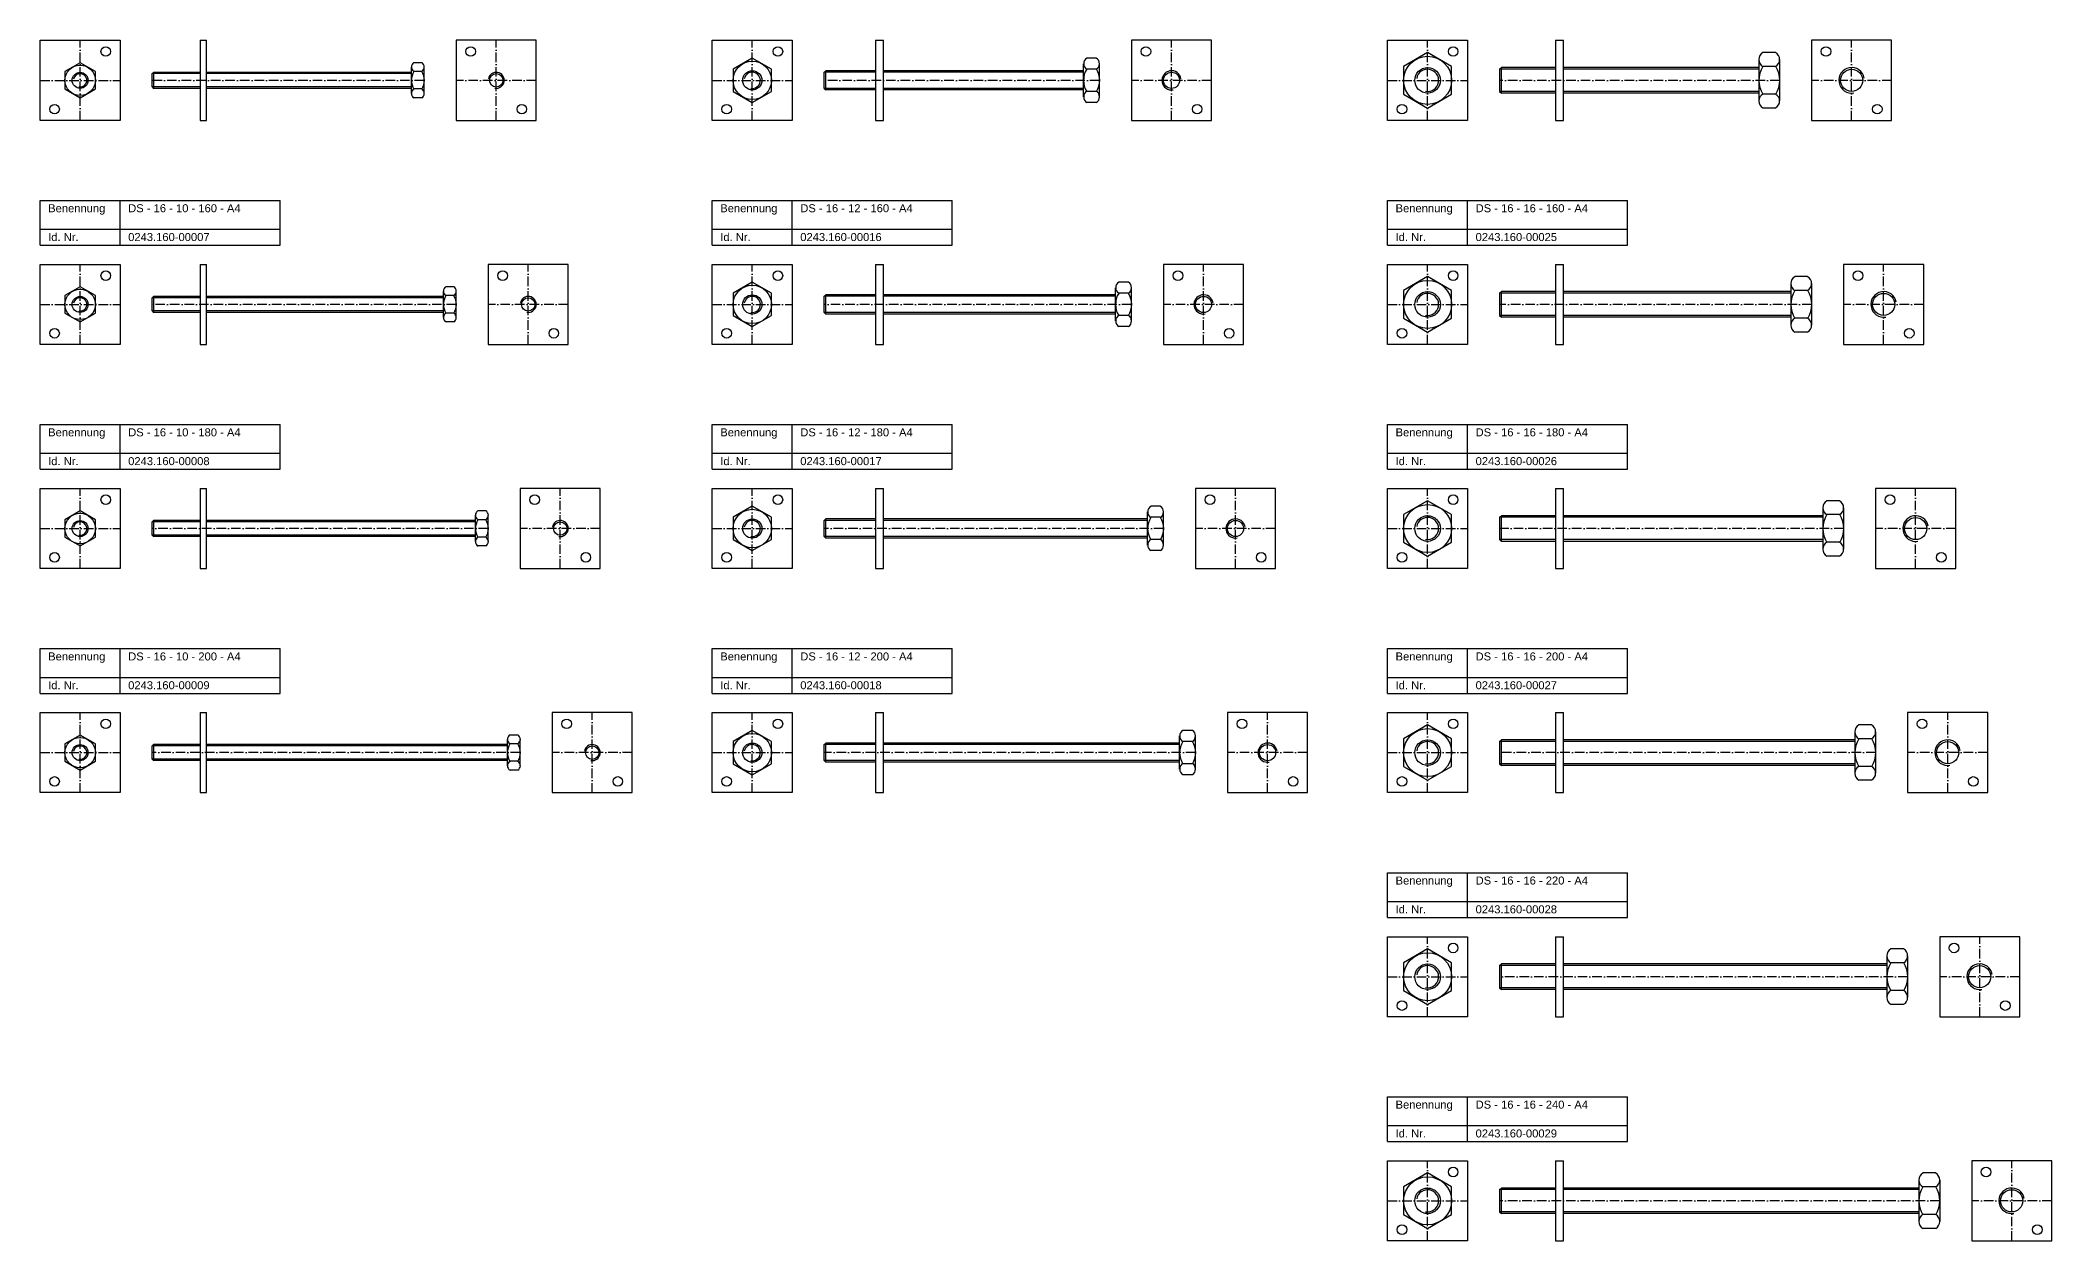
# Model space of a CAD drawing. Header units: millimetres. Extents: x 77 to 2399, y 1116 to 2936.
# Drawn here: x 77 to 1334, y 1446 to 2196 of the extents above; entities that cross this region are included whole.
import ezdxf

# ---------------------------------------------------------------- set-up
doc = ezdxf.new("R2010")
doc.units = ezdxf.units.MM
doc.header["$LTSCALE"] = 0.5
doc.linetypes.add('achse', pattern=[18, 12, -3, 0, -3])
doc.layers.add('HALFEN', color=2, linetype='CONTINUOUS')
doc.styles.add('ARIAL50', font='ARIAL.TTF', dxfattribs={"height": 5})

msp = doc.modelspace()

# ---------------------------------------------------------------- linework, layer by layer
at = {"layer": 'HALFEN'}
for p, q in [((77.2, 2146.2), (77.2, 2196.2)), ((77.2, 2196.2), (127.2, 2196.2)), ((127.2, 2196.2), (127.2, 2146.2)), ((177.2, 2196.2), (177.2, 2146.2)), ((177.2, 2196.2), (181.2, 2196.2)), ((181.2, 2146.2), (181.2, 2196.2)), ((387.2, 2196.2), (337.2, 2196.2)), ((337.2, 2196.2), (337.2, 2146.2)), ((387.2, 2146.2), (387.2, 2196.2)), ((497.2, 2146.2), (497.2, 2196.2)), ((497.2, 2196.2), (547.2, 2196.2)), ((547.2, 2196.2), (547.2, 2146.2)), ((599.2, 2196.2), (599.2, 2146.2)), ((599.2, 2196.2), (604.2, 2196.2)), ((604.2, 2146.2), (604.2, 2196.2)), ((759.2, 2196.2), (759.2, 2146.2)), ((809.2, 2196.2), (759.2, 2196.2)), ((809.2, 2146.2), (809.2, 2196.2)), ((919.2, 2196.2), (969.2, 2196.2)), ((919.2, 2146.2), (919.2, 2196.2)), ((969.2, 2196.2), (969.2, 2146.2)), ((1024.2, 2196.2), (1029.2, 2196.2)), ((1024.2, 2196.2), (1024.2, 2146.2)), ((1029.2, 2146.2), (1029.2, 2196.2)), ((1161.7, 2188.6), (1153.7, 2188.6)), ((1234.2, 2196.2), (1184.2, 2196.2)), ((1184.2, 2196.2), (1184.2, 2146.2)), ((1234.2, 2146.2), (1234.2, 2196.2)), ((102.2, 2182.2), (92.7, 2176.7)), ((92.7, 2176.7), (92.7, 2165.8)), ((111.7, 2176.7), (102.2, 2182.2)), ((111.7, 2165.8), (111.7, 2176.7)), ((147.2, 2175.4), (148.1, 2176.2)), ((177.2, 2175.4), (147.2, 2175.4)), ((147.2, 2167.1), (147.2, 2175.4)), ((177.2, 2176.2), (148.1, 2176.2)), ((148.1, 2176.2), (148.1, 2166.2)), ((309.2, 2176.2), (181.2, 2176.2)), ((309.2, 2175.4), (181.2, 2175.4)), ((309.2, 2163), (309.2, 2179.5)), ((315.7, 2182.2), (310.8, 2182.2)), ((315.7, 2176.7), (310.8, 2176.7)), ((317.2, 2163), (317.2, 2179.5)), ((567.2, 2176.3), (568.2, 2177.2)), ((567.2, 2166.2), (567.2, 2176.3)), ((599.2, 2176.3), (567.2, 2176.3)), ((599.2, 2177.2), (568.2, 2177.2)), ((568.2, 2165.2), (568.2, 2177.2)), ((729.2, 2177.2), (604.2, 2177.2)), ((729.2, 2176.3), (604.2, 2176.3)), ((729.2, 2160.9), (729.2, 2181.6)), ((737.2, 2185.1), (731.2, 2185.1)), ((737.2, 2178.2), (731.2, 2178.2)), ((739.2, 2160.9), (739.2, 2181.6)), ((989.2, 2178.2), (990.3, 2179.2)), ((989.2, 2178.2), (989.2, 2164.3)), ((1024.2, 2178.2), (989.2, 2178.2)), ((990.3, 2163.2), (990.3, 2179.2)), ((1024.2, 2179.2), (990.3, 2179.2)), ((1151.2, 2179.2), (1029.2, 2179.2)), ((1151.2, 2178.2), (1029.2, 2178.2)), ((1151.2, 2184.2), (1151.2, 2158.3)), ((1161.7, 2179.9), (1153.7, 2179.9)), ((1164.2, 2184.2), (1164.2, 2158.3)), ((92.7, 2165.8), (102.2, 2160.3)), ((102.2, 2160.3), (111.7, 2165.8)), ((177.2, 2167.1), (147.2, 2167.1)), ((147.2, 2167.1), (148.1, 2166.2)), ((177.2, 2166.2), (148.1, 2166.2)), ((309.2, 2167.1), (181.2, 2167.1)), ((309.2, 2166.2), (181.2, 2166.2)), ((315.7, 2165.8), (310.8, 2165.8)), ((599.2, 2166.2), (567.2, 2166.2)), ((567.2, 2166.2), (568.2, 2165.2)), ((599.2, 2165.2), (568.2, 2165.2)), ((729.2, 2166.2), (604.2, 2166.2)), ((729.2, 2165.2), (604.2, 2165.2)), ((737.2, 2164.3), (731.2, 2164.3)), ((1024.2, 2164.3), (989.2, 2164.3)), ((989.2, 2164.3), (990.3, 2163.2)), ((1024.2, 2163.2), (990.3, 2163.2)), ((1151.2, 2164.3), (1029.2, 2164.3)), ((1151.2, 2163.2), (1029.2, 2163.2)), ((1161.7, 2162.6), (1153.7, 2162.6)), ((315.7, 2160.3), (310.8, 2160.3)), ((737.2, 2157.4), (731.2, 2157.4)), ((1161.7, 2153.9), (1153.7, 2153.9)), ((127.2, 2146.2), (77.2, 2146.2)), ((177.2, 2146.2), (181.2, 2146.2)), ((337.2, 2146.2), (387.2, 2146.2)), ((547.2, 2146.2), (497.2, 2146.2)), ((599.2, 2146.2), (604.2, 2146.2)), ((759.2, 2146.2), (809.2, 2146.2)), ((969.2, 2146.2), (919.2, 2146.2)), ((1024.2, 2146.2), (1029.2, 2146.2)), ((1184.2, 2146.2), (1234.2, 2146.2)), ((77.2, 2096.2), (227.2, 2096.2)), ((77.2, 2068.2), (77.2, 2096.2)), ((127.2, 2068.2), (127.2, 2096.2)), ((227.2, 2068.2), (227.2, 2096.2)), ((497.2, 2096.2), (647.2, 2096.2)), ((497.2, 2068.2), (497.2, 2096.2)), ((547.2, 2068.2), (547.2, 2096.2)), ((647.2, 2068.2), (647.2, 2096.2)), ((919.2, 2096.2), (1069.2, 2096.2)), ((919.2, 2068.2), (919.2, 2096.2)), ((969.2, 2068.2), (969.2, 2096.2)), ((1069.2, 2068.2), (1069.2, 2096.2)), ((77.2, 2078.2), (227.2, 2078.2)), ((497.2, 2078.2), (647.2, 2078.2)), ((919.2, 2078.2), (1069.2, 2078.2)), ((77.2, 2068.2), (227.2, 2068.2)), ((497.2, 2068.2), (647.2, 2068.2)), ((919.2, 2068.2), (1069.2, 2068.2)), ((77.2, 2006.2), (77.2, 2056.2)), ((77.2, 2056.2), (127.2, 2056.2)), ((127.2, 2056.2), (127.2, 2006.2)), ((177.2, 2056.2), (177.2, 2006.2)), ((177.2, 2056.2), (181.2, 2056.2)), ((181.2, 2006.2), (181.2, 2056.2)), ((407.2, 2056.2), (357.2, 2056.2)), ((357.2, 2056.2), (357.2, 2006.2)), ((407.2, 2006.2), (407.2, 2056.2)), ((497.2, 2006.2), (497.2, 2056.2)), ((497.2, 2056.2), (547.2, 2056.2)), ((547.2, 2056.2), (547.2, 2006.2)), ((599.2, 2056.2), (599.2, 2006.2)), ((599.2, 2056.2), (604.2, 2056.2)), ((604.2, 2006.2), (604.2, 2056.2)), ((779.2, 2056.2), (779.2, 2006.2)), ((829.2, 2056.2), (779.2, 2056.2)), ((829.2, 2006.2), (829.2, 2056.2)), ((919.2, 2056.2), (969.2, 2056.2)), ((919.2, 2006.2), (919.2, 2056.2)), ((969.2, 2056.2), (969.2, 2006.2)), ((1024.2, 2056.2), (1029.2, 2056.2)), ((1024.2, 2056.2), (1024.2, 2006.2)), ((1029.2, 2006.2), (1029.2, 2056.2)), ((1254.2, 2056.2), (1204.2, 2056.2)), ((1204.2, 2056.2), (1204.2, 2006.2)), ((1254.2, 2006.2), (1254.2, 2056.2)), ((102.2, 2042.2), (92.7, 2036.7)), ((92.7, 2036.7), (92.7, 2025.8)), ((111.7, 2036.7), (102.2, 2042.2)), ((111.7, 2025.8), (111.7, 2036.7)), ((329.2, 2023), (329.2, 2039.5)), ((335.7, 2042.2), (330.8, 2042.2)), ((335.7, 2036.7), (330.8, 2036.7)), ((337.2, 2023), (337.2, 2039.5)), ((567.2, 2036.3), (568.2, 2037.2)), ((568.2, 2025.2), (568.2, 2037.2)), ((599.2, 2037.2), (568.2, 2037.2)), ((749.2, 2037.2), (604.2, 2037.2)), ((749.2, 2020.9), (749.2, 2041.6)), ((757.2, 2045.1), (751.2, 2045.1)), ((757.2, 2038.2), (751.2, 2038.2)), ((759.2, 2020.9), (759.2, 2041.6)), ((989.2, 2038.2), (990.3, 2039.2)), ((989.2, 2038.2), (989.2, 2024.3)), ((1024.2, 2038.2), (989.2, 2038.2)), ((990.3, 2023.2), (990.3, 2039.2)), ((1024.2, 2039.2), (990.3, 2039.2)), ((1171.2, 2039.2), (1029.2, 2039.2)), ((1171.2, 2038.2), (1029.2, 2038.2)), ((1171.2, 2044.2), (1171.2, 2018.3)), ((1181.7, 2048.6), (1173.7, 2048.6)), ((1181.7, 2039.9), (1173.7, 2039.9)), ((1184.2, 2044.2), (1184.2, 2018.3)), ((92.7, 2025.8), (102.2, 2020.3)), ((102.2, 2020.3), (111.7, 2025.8)), ((147.2, 2035.4), (148.1, 2036.2)), ((177.2, 2035.4), (147.2, 2035.4)), ((147.2, 2027.1), (147.2, 2035.4)), ((177.2, 2027.1), (147.2, 2027.1)), ((147.2, 2027.1), (148.1, 2026.2)), ((177.2, 2036.2), (148.1, 2036.2)), ((148.1, 2036.2), (148.1, 2026.2)), ((177.2, 2026.2), (148.1, 2026.2)), ((329.2, 2036.2), (181.2, 2036.2)), ((329.2, 2035.4), (181.2, 2035.4)), ((329.2, 2027.1), (181.2, 2027.1)), ((329.2, 2026.2), (181.2, 2026.2)), ((335.7, 2025.8), (330.8, 2025.8)), ((567.2, 2026.2), (567.2, 2036.3)), ((599.2, 2036.3), (567.2, 2036.3)), ((599.2, 2026.2), (567.2, 2026.2)), ((567.2, 2026.2), (568.2, 2025.2)), ((599.2, 2025.2), (568.2, 2025.2)), ((749.2, 2036.3), (604.2, 2036.3)), ((749.2, 2026.2), (604.2, 2026.2)), ((749.2, 2025.2), (604.2, 2025.2)), ((757.2, 2024.3), (751.2, 2024.3)), ((1024.2, 2024.3), (989.2, 2024.3)), ((989.2, 2024.3), (990.3, 2023.2)), ((1171.2, 2024.3), (1029.2, 2024.3)), ((335.7, 2020.3), (330.8, 2020.3)), ((757.2, 2017.4), (751.2, 2017.4)), ((1024.2, 2023.2), (990.3, 2023.2)), ((1171.2, 2023.2), (1029.2, 2023.2)), ((1181.7, 2022.6), (1173.7, 2022.6)), ((1181.7, 2013.9), (1173.7, 2013.9)), ((127.2, 2006.2), (77.2, 2006.2)), ((177.2, 2006.2), (181.2, 2006.2)), ((357.2, 2006.2), (407.2, 2006.2)), ((547.2, 2006.2), (497.2, 2006.2)), ((599.2, 2006.2), (604.2, 2006.2)), ((779.2, 2006.2), (829.2, 2006.2)), ((969.2, 2006.2), (919.2, 2006.2)), ((1024.2, 2006.2), (1029.2, 2006.2)), ((1204.2, 2006.2), (1254.2, 2006.2)), ((77.2, 1956.2), (227.2, 1956.2)), ((77.2, 1928.2), (77.2, 1956.2)), ((127.2, 1928.2), (127.2, 1956.2)), ((227.2, 1928.2), (227.2, 1956.2)), ((497.2, 1956.2), (647.2, 1956.2)), ((497.2, 1928.2), (497.2, 1956.2)), ((547.2, 1928.2), (547.2, 1956.2)), ((647.2, 1928.2), (647.2, 1956.2)), ((919.2, 1956.2), (1069.2, 1956.2)), ((919.2, 1928.2), (919.2, 1956.2)), ((969.2, 1928.2), (969.2, 1956.2)), ((1069.2, 1928.2), (1069.2, 1956.2)), ((77.2, 1938.2), (227.2, 1938.2)), ((497.2, 1938.2), (647.2, 1938.2)), ((919.2, 1938.2), (1069.2, 1938.2)), ((77.2, 1928.2), (227.2, 1928.2)), ((497.2, 1928.2), (647.2, 1928.2)), ((919.2, 1928.2), (1069.2, 1928.2)), ((77.2, 1866.2), (77.2, 1916.2)), ((77.2, 1916.2), (127.2, 1916.2)), ((127.2, 1916.2), (127.2, 1866.2)), ((177.2, 1916.2), (177.2, 1866.2)), ((177.2, 1916.2), (181.2, 1916.2)), ((181.2, 1866.2), (181.2, 1916.2)), ((427.2, 1916.2), (377.2, 1916.2)), ((377.2, 1916.2), (377.2, 1866.2)), ((427.2, 1866.2), (427.2, 1916.2)), ((497.2, 1866.2), (497.2, 1916.2)), ((497.2, 1916.2), (547.2, 1916.2)), ((547.2, 1916.2), (547.2, 1866.2)), ((599.2, 1916.2), (599.2, 1866.2)), ((599.2, 1916.2), (604.2, 1916.2)), ((604.2, 1866.2), (604.2, 1916.2)), ((799.2, 1916.2), (799.2, 1866.2)), ((849.2, 1916.2), (799.2, 1916.2)), ((849.2, 1866.2), (849.2, 1916.2)), ((919.2, 1916.2), (969.2, 1916.2)), ((919.2, 1866.2), (919.2, 1916.2)), ((969.2, 1916.2), (969.2, 1866.2)), ((1024.2, 1916.2), (1029.2, 1916.2)), ((1024.2, 1916.2), (1024.2, 1866.2)), ((1029.2, 1866.2), (1029.2, 1916.2)), ((1274.2, 1916.2), (1224.2, 1916.2)), ((1224.2, 1916.2), (1224.2, 1866.2)), ((1274.2, 1866.2), (1274.2, 1916.2)), ((102.2, 1902.2), (92.7, 1896.7)), ((111.7, 1896.7), (102.2, 1902.2)), ((349.2, 1883), (349.2, 1899.5)), ((355.7, 1902.2), (350.8, 1902.2)), ((357.2, 1883), (357.2, 1899.5)), ((769.2, 1880.9), (769.2, 1901.6)), ((777.2, 1905.1), (771.2, 1905.1)), ((777.2, 1898.2), (771.2, 1898.2)), ((779.2, 1880.9), (779.2, 1901.6)), ((989.2, 1898.2), (990.3, 1899.2)), ((989.2, 1898.2), (989.2, 1884.3)), ((1024.2, 1898.2), (989.2, 1898.2)), ((990.3, 1883.2), (990.3, 1899.2)), ((1024.2, 1899.2), (990.3, 1899.2)), ((1191.2, 1899.2), (1029.2, 1899.2)), ((1191.2, 1898.2), (1029.2, 1898.2)), ((1191.2, 1904.2), (1191.2, 1878.3)), ((1201.7, 1908.6), (1193.7, 1908.6)), ((1201.7, 1899.9), (1193.7, 1899.9)), ((1204.2, 1904.2), (1204.2, 1878.3)), ((92.7, 1896.7), (92.7, 1885.8)), ((92.7, 1885.8), (102.2, 1880.3)), ((102.2, 1880.3), (111.7, 1885.8)), ((111.7, 1885.8), (111.7, 1896.7)), ((147.2, 1895.4), (148.1, 1896.2)), ((177.2, 1895.4), (147.2, 1895.4)), ((147.2, 1887.1), (147.2, 1895.4)), ((177.2, 1887.1), (147.2, 1887.1)), ((147.2, 1887.1), (148.1, 1886.2)), ((177.2, 1896.2), (148.1, 1896.2)), ((148.1, 1896.2), (148.1, 1886.2)), ((177.2, 1886.2), (148.1, 1886.2)), ((349.2, 1896.2), (181.2, 1896.2)), ((349.2, 1895.4), (181.2, 1895.4)), ((349.2, 1887.1), (181.2, 1887.1)), ((349.2, 1886.2), (181.2, 1886.2)), ((355.7, 1896.7), (350.8, 1896.7)), ((355.7, 1885.8), (350.8, 1885.8)), ((567.2, 1896.3), (568.2, 1897.2)), ((567.2, 1886.2), (567.2, 1896.3)), ((599.2, 1896.3), (567.2, 1896.3)), ((599.2, 1886.2), (567.2, 1886.2)), ((567.2, 1886.2), (568.2, 1885.2)), ((599.2, 1897.2), (568.2, 1897.2)), ((568.2, 1885.2), (568.2, 1897.2)), ((769.2, 1897.2), (604.2, 1897.2)), ((769.2, 1896.3), (604.2, 1896.3)), ((769.2, 1886.2), (604.2, 1886.2)), ((355.7, 1880.3), (350.8, 1880.3)), ((599.2, 1885.2), (568.2, 1885.2)), ((769.2, 1885.2), (604.2, 1885.2)), ((777.2, 1884.3), (771.2, 1884.3)), ((777.2, 1877.4), (771.2, 1877.4)), ((1024.2, 1884.3), (989.2, 1884.3)), ((989.2, 1884.3), (990.3, 1883.2)), ((1024.2, 1883.2), (990.3, 1883.2)), ((1191.2, 1884.3), (1029.2, 1884.3)), ((1191.2, 1883.2), (1029.2, 1883.2)), ((1201.7, 1882.6), (1193.7, 1882.6)), ((1201.7, 1873.9), (1193.7, 1873.9)), ((127.2, 1866.2), (77.2, 1866.2)), ((177.2, 1866.2), (181.2, 1866.2)), ((377.2, 1866.2), (427.2, 1866.2)), ((547.2, 1866.2), (497.2, 1866.2)), ((599.2, 1866.2), (604.2, 1866.2)), ((799.2, 1866.2), (849.2, 1866.2)), ((969.2, 1866.2), (919.2, 1866.2)), ((1024.2, 1866.2), (1029.2, 1866.2)), ((1224.2, 1866.2), (1274.2, 1866.2)), ((77.2, 1816.2), (227.2, 1816.2)), ((77.2, 1788.2), (77.2, 1816.2)), ((127.2, 1788.2), (127.2, 1816.2)), ((227.2, 1788.2), (227.2, 1816.2)), ((497.2, 1816.2), (647.2, 1816.2)), ((497.2, 1788.2), (497.2, 1816.2)), ((547.2, 1788.2), (547.2, 1816.2)), ((647.2, 1788.2), (647.2, 1816.2)), ((919.2, 1816.2), (1069.2, 1816.2)), ((919.2, 1788.2), (919.2, 1816.2)), ((969.2, 1788.2), (969.2, 1816.2)), ((1069.2, 1788.2), (1069.2, 1816.2)), ((77.2, 1798.2), (227.2, 1798.2)), ((497.2, 1798.2), (647.2, 1798.2)), ((919.2, 1798.2), (1069.2, 1798.2)), ((77.2, 1788.2), (227.2, 1788.2)), ((497.2, 1788.2), (647.2, 1788.2)), ((919.2, 1788.2), (1069.2, 1788.2)), ((77.2, 1726.2), (77.2, 1776.2)), ((77.2, 1776.2), (127.2, 1776.2)), ((127.2, 1776.2), (127.2, 1726.2)), ((177.2, 1776.2), (177.2, 1726.2)), ((177.2, 1776.2), (181.2, 1776.2)), ((181.2, 1726.2), (181.2, 1776.2)), ((447.2, 1776.2), (397.2, 1776.2)), ((397.2, 1776.2), (397.2, 1726.2)), ((447.2, 1726.2), (447.2, 1776.2)), ((497.2, 1726.2), (497.2, 1776.2)), ((497.2, 1776.2), (547.2, 1776.2)), ((547.2, 1776.2), (547.2, 1726.2)), ((599.2, 1776.2), (599.2, 1726.2)), ((599.2, 1776.2), (604.2, 1776.2)), ((604.2, 1726.2), (604.2, 1776.2)), ((819.2, 1776.2), (819.2, 1726.2)), ((869.2, 1776.2), (819.2, 1776.2)), ((869.2, 1726.2), (869.2, 1776.2)), ((919.2, 1776.2), (969.2, 1776.2)), ((919.2, 1726.2), (919.2, 1776.2)), ((969.2, 1776.2), (969.2, 1726.2)), ((1024.2, 1776.2), (1029.2, 1776.2)), ((1024.2, 1776.2), (1024.2, 1726.2)), ((1029.2, 1726.2), (1029.2, 1776.2)), ((1294.2, 1776.2), (1244.2, 1776.2)), ((1244.2, 1776.2), (1244.2, 1726.2)), ((1294.2, 1726.2), (1294.2, 1776.2)), ((102.2, 1762.2), (92.7, 1756.7)), ((111.7, 1756.7), (102.2, 1762.2)), ((375.7, 1762.2), (370.8, 1762.2)), ((789.2, 1740.9), (789.2, 1761.6)), ((797.2, 1765.1), (791.2, 1765.1)), ((799.2, 1740.9), (799.2, 1761.6)), ((1211.2, 1764.2), (1211.2, 1738.3)), ((1221.7, 1768.6), (1213.7, 1768.6)), ((1221.7, 1759.9), (1213.7, 1759.9)), ((1224.2, 1764.2), (1224.2, 1738.3)), ((92.7, 1756.7), (92.7, 1745.8)), ((111.7, 1745.8), (111.7, 1756.7)), ((147.2, 1755.4), (148.1, 1756.2)), ((177.2, 1755.4), (147.2, 1755.4)), ((147.2, 1747.1), (147.2, 1755.4)), ((177.2, 1756.2), (148.1, 1756.2)), ((148.1, 1756.2), (148.1, 1746.2)), ((369.2, 1756.2), (181.2, 1756.2)), ((369.2, 1755.4), (181.2, 1755.4)), ((369.2, 1743), (369.2, 1759.5)), ((375.7, 1756.7), (370.8, 1756.7)), ((377.2, 1743), (377.2, 1759.5)), ((567.2, 1756.3), (568.2, 1757.2)), ((567.2, 1746.2), (567.2, 1756.3)), ((599.2, 1756.3), (567.2, 1756.3)), ((599.2, 1757.2), (568.2, 1757.2)), ((568.2, 1745.2), (568.2, 1757.2)), ((789.2, 1757.2), (604.2, 1757.2)), ((789.2, 1756.3), (604.2, 1756.3)), ((797.2, 1758.2), (791.2, 1758.2)), ((989.2, 1758.2), (990.3, 1759.2)), ((989.2, 1758.2), (989.2, 1744.3)), ((1024.2, 1758.2), (989.2, 1758.2)), ((990.3, 1743.2), (990.3, 1759.2)), ((1024.2, 1759.2), (990.3, 1759.2)), ((1211.2, 1759.2), (1029.2, 1759.2)), ((1211.2, 1758.2), (1029.2, 1758.2)), ((92.7, 1745.8), (102.2, 1740.3)), ((102.2, 1740.3), (111.7, 1745.8)), ((177.2, 1747.1), (147.2, 1747.1)), ((147.2, 1747.1), (148.1, 1746.2)), ((177.2, 1746.2), (148.1, 1746.2)), ((369.2, 1747.1), (181.2, 1747.1)), ((369.2, 1746.2), (181.2, 1746.2)), ((375.7, 1745.8), (370.8, 1745.8)), ((375.7, 1740.3), (370.8, 1740.3)), ((599.2, 1746.2), (567.2, 1746.2)), ((567.2, 1746.2), (568.2, 1745.2)), ((599.2, 1745.2), (568.2, 1745.2)), ((789.2, 1746.2), (604.2, 1746.2)), ((789.2, 1745.2), (604.2, 1745.2)), ((797.2, 1744.3), (791.2, 1744.3)), ((797.2, 1737.4), (791.2, 1737.4)), ((1024.2, 1744.3), (989.2, 1744.3)), ((989.2, 1744.3), (990.3, 1743.2)), ((1024.2, 1743.2), (990.3, 1743.2)), ((1211.2, 1744.3), (1029.2, 1744.3)), ((1211.2, 1743.2), (1029.2, 1743.2)), ((1221.7, 1742.6), (1213.7, 1742.6)), ((127.2, 1726.2), (77.2, 1726.2)), ((177.2, 1726.2), (181.2, 1726.2)), ((397.2, 1726.2), (447.2, 1726.2)), ((547.2, 1726.2), (497.2, 1726.2)), ((599.2, 1726.2), (604.2, 1726.2)), ((819.2, 1726.2), (869.2, 1726.2)), ((969.2, 1726.2), (919.2, 1726.2)), ((1024.2, 1726.2), (1029.2, 1726.2)), ((1221.7, 1733.9), (1213.7, 1733.9)), ((1244.2, 1726.2), (1294.2, 1726.2)), ((919.2, 1676.2), (1069.2, 1676.2)), ((919.2, 1648.2), (919.2, 1676.2)), ((969.2, 1648.2), (969.2, 1676.2)), ((1069.2, 1648.2), (1069.2, 1676.2)), ((919.2, 1658.2), (1069.2, 1658.2)), ((919.2, 1648.2), (1069.2, 1648.2)), ((919.2, 1636.2), (969.2, 1636.2)), ((919.2, 1586.2), (919.2, 1636.2)), ((969.2, 1636.2), (969.2, 1586.2)), ((1024.2, 1636.2), (1029.2, 1636.2)), ((1024.2, 1636.2), (1024.2, 1586.2)), ((1029.2, 1586.2), (1029.2, 1636.2)), ((1314.2, 1636.2), (1264.2, 1636.2)), ((1264.2, 1636.2), (1264.2, 1586.2)), ((1314.2, 1586.2), (1314.2, 1636.2)), ((1231.2, 1624.2), (1231.2, 1598.3)), ((1241.7, 1628.6), (1233.7, 1628.6)), ((1244.2, 1624.2), (1244.2, 1598.3)), ((989.2, 1618.2), (990.3, 1619.2)), ((989.2, 1618.2), (989.2, 1604.3)), ((1024.2, 1618.2), (989.2, 1618.2)), ((990.3, 1603.2), (990.3, 1619.2)), ((1024.2, 1619.2), (990.3, 1619.2)), ((1231.2, 1619.2), (1029.2, 1619.2)), ((1231.2, 1618.2), (1029.2, 1618.2)), ((1241.7, 1619.9), (1233.7, 1619.9)), ((1024.2, 1604.3), (989.2, 1604.3)), ((989.2, 1604.3), (990.3, 1603.2)), ((1024.2, 1603.2), (990.3, 1603.2)), ((1231.2, 1604.3), (1029.2, 1604.3)), ((1231.2, 1603.2), (1029.2, 1603.2)), ((1241.7, 1602.6), (1233.7, 1602.6)), ((969.2, 1586.2), (919.2, 1586.2)), ((1024.2, 1586.2), (1029.2, 1586.2)), ((1241.7, 1593.9), (1233.7, 1593.9)), ((1264.2, 1586.2), (1314.2, 1586.2)), ((919.2, 1536.2), (1069.2, 1536.2)), ((919.2, 1508.2), (919.2, 1536.2)), ((969.2, 1508.2), (969.2, 1536.2)), ((1069.2, 1508.2), (1069.2, 1536.2)), ((919.2, 1518.2), (1069.2, 1518.2)), ((919.2, 1508.2), (1069.2, 1508.2)), ((919.2, 1496.2), (969.2, 1496.2)), ((919.2, 1446.2), (919.2, 1496.2)), ((969.2, 1496.2), (969.2, 1446.2)), ((1024.2, 1496.2), (1029.2, 1496.2)), ((1024.2, 1496.2), (1024.2, 1446.2)), ((1029.2, 1446.2), (1029.2, 1496.2)), ((1334.2, 1496.2), (1284.2, 1496.2)), ((1284.2, 1496.2), (1284.2, 1446.2)), ((1334.2, 1446.2), (1334.2, 1496.2)), ((1251.2, 1484.2), (1251.2, 1458.3)), ((1261.7, 1488.6), (1253.7, 1488.6)), ((1264.2, 1484.2), (1264.2, 1458.3)), ((989.2, 1478.2), (990.3, 1479.2)), ((989.2, 1478.2), (989.2, 1464.3)), ((1024.2, 1478.2), (989.2, 1478.2)), ((990.3, 1463.2), (990.3, 1479.2)), ((1024.2, 1479.2), (990.3, 1479.2)), ((1251.2, 1479.2), (1029.2, 1479.2)), ((1251.2, 1478.2), (1029.2, 1478.2)), ((1261.7, 1479.9), (1253.7, 1479.9)), ((1024.2, 1464.3), (989.2, 1464.3)), ((989.2, 1464.3), (990.3, 1463.2)), ((1024.2, 1463.2), (990.3, 1463.2)), ((1251.2, 1464.3), (1029.2, 1464.3)), ((1251.2, 1463.2), (1029.2, 1463.2)), ((1261.7, 1462.6), (1253.7, 1462.6)), ((969.2, 1446.2), (919.2, 1446.2)), ((1024.2, 1446.2), (1029.2, 1446.2)), ((1261.7, 1453.9), (1253.7, 1453.9)), ((1284.2, 1446.2), (1334.2, 1446.2))]:
    msp.add_line(p, q, dxfattribs=at)
at = {"layer": 'HALFEN', "color": 1, "linetype": 'achse'}
for p, q in [((102.2, 2146.2), (102.2, 2196.2)), ((362.2, 2146.2), (362.2, 2196.2)), ((522.2, 2146.2), (522.2, 2196.2)), ((784.2, 2146.2), (784.2, 2196.2)), ((944.2, 2146.2), (944.2, 2196.2)), ((1209.2, 2146.2), (1209.2, 2196.2)), ((77.2, 2171.2), (127.2, 2171.2)), ((317.2, 2171.2), (147.2, 2171.2)), ((387.2, 2171.2), (337.2, 2171.2)), ((497.2, 2171.2), (547.2, 2171.2)), ((739.2, 2171.2), (567.2, 2171.2)), ((809.2, 2171.2), (759.2, 2171.2)), ((919.2, 2171.2), (969.2, 2171.2)), ((1164.2, 2171.2), (989.2, 2171.2)), ((1234.2, 2171.2), (1184.2, 2171.2)), ((102.2, 2006.2), (102.2, 2056.2)), ((382.2, 2006.2), (382.2, 2056.2)), ((522.2, 2006.2), (522.2, 2056.2)), ((804.2, 2006.2), (804.2, 2056.2)), ((944.2, 2006.2), (944.2, 2056.2)), ((1229.2, 2006.2), (1229.2, 2056.2)), ((77.2, 2031.2), (127.2, 2031.2)), ((337.2, 2031.2), (147.2, 2031.2)), ((407.2, 2031.2), (357.2, 2031.2)), ((497.2, 2031.2), (547.2, 2031.2)), ((759.2, 2031.2), (567.2, 2031.2)), ((829.2, 2031.2), (779.2, 2031.2)), ((919.2, 2031.2), (969.2, 2031.2)), ((1184.2, 2031.2), (989.2, 2031.2)), ((1254.2, 2031.2), (1204.2, 2031.2)), ((102.2, 1866.2), (102.2, 1916.2)), ((402.2, 1866.2), (402.2, 1916.2)), ((522.2, 1866.2), (522.2, 1916.2)), ((824.2, 1866.2), (824.2, 1916.2)), ((944.2, 1866.2), (944.2, 1916.2)), ((1249.2, 1866.2), (1249.2, 1916.2)), ((77.2, 1891.2), (127.2, 1891.2)), ((357.2, 1891.2), (147.2, 1891.2)), ((427.2, 1891.2), (377.2, 1891.2)), ((497.2, 1891.2), (547.2, 1891.2)), ((779.2, 1891.2), (567.2, 1891.2)), ((849.2, 1891.2), (799.2, 1891.2)), ((919.2, 1891.2), (969.2, 1891.2)), ((1204.2, 1891.2), (989.2, 1891.2)), ((1274.2, 1891.2), (1224.2, 1891.2)), ((102.2, 1726.2), (102.2, 1776.2)), ((422.2, 1726.2), (422.2, 1776.2)), ((522.2, 1726.2), (522.2, 1776.2)), ((844.2, 1726.2), (844.2, 1776.2)), ((944.2, 1726.2), (944.2, 1776.2)), ((1269.2, 1726.2), (1269.2, 1776.2)), ((77.2, 1751.2), (127.2, 1751.2)), ((377.2, 1751.2), (147.2, 1751.2)), ((447.2, 1751.2), (397.2, 1751.2)), ((497.2, 1751.2), (547.2, 1751.2)), ((799.2, 1751.2), (567.2, 1751.2)), ((869.2, 1751.2), (819.2, 1751.2)), ((919.2, 1751.2), (969.2, 1751.2)), ((1224.2, 1751.2), (989.2, 1751.2)), ((1294.2, 1751.2), (1244.2, 1751.2)), ((944.2, 1586.2), (944.2, 1636.2)), ((1289.2, 1586.2), (1289.2, 1636.2)), ((919.2, 1611.2), (969.2, 1611.2)), ((1244.2, 1611.2), (989.2, 1611.2)), ((1314.2, 1611.2), (1264.2, 1611.2)), ((944.2, 1446.2), (944.2, 1496.2)), ((1309.2, 1446.2), (1309.2, 1496.2)), ((919.2, 1471.2), (969.2, 1471.2)), ((1264.2, 1471.2), (989.2, 1471.2)), ((1334.2, 1471.2), (1284.2, 1471.2))]:
    msp.add_line(p, q, dxfattribs=at)
at = {"layer": 'HALFEN'}
for points in [[(929.2, 2162.6), (944.2, 2153.9), (959.2, 2162.6), (959.2, 2179.9), (944.2, 2188.6), (929.2, 2179.9)], [(510.2, 2164.3), (522.2, 2157.4), (534.2, 2164.3), (534.2, 2178.2), (522.2, 2185.1), (510.2, 2178.2)], [(510.2, 2024.3), (522.2, 2017.4), (534.2, 2024.3), (534.2, 2038.2), (522.2, 2045.1), (510.2, 2038.2)], [(929.2, 2022.6), (944.2, 2013.9), (959.2, 2022.6), (959.2, 2039.9), (944.2, 2048.6), (929.2, 2039.9)], [(510.2, 1884.3), (522.2, 1877.4), (534.2, 1884.3), (534.2, 1898.2), (522.2, 1905.1), (510.2, 1898.2)], [(929.2, 1882.6), (944.2, 1873.9), (959.2, 1882.6), (959.2, 1899.9), (944.2, 1908.6), (929.2, 1899.9)], [(510.2, 1744.3), (522.2, 1737.4), (534.2, 1744.3), (534.2, 1758.2), (522.2, 1765.1), (510.2, 1758.2)], [(929.2, 1742.6), (944.2, 1733.9), (959.2, 1742.6), (959.2, 1759.9), (944.2, 1768.6), (929.2, 1759.9)], [(929.2, 1602.6), (944.2, 1593.9), (959.2, 1602.6), (959.2, 1619.9), (944.2, 1628.6), (929.2, 1619.9)], [(929.2, 1462.6), (944.2, 1453.9), (959.2, 1462.6), (959.2, 1479.9), (944.2, 1488.6), (929.2, 1479.9)]]:
    msp.add_lwpolyline(points, close=True, dxfattribs=at)
for centre, radius in [((118.2, 2189.2, 7), 3), ((346.2, 2189.2, 7), 3), ((538.2, 2189.2, 7), 3), ((768.2, 2189.2, 7), 3), ((960.2, 2189.2, 7), 3), ((1193.2, 2189.2, 7), 3), ((102.2, 2171.2), 9.5), ((102.2, 2171.2), 5), ((362.2, 2171.2), 4.19), ((522.2, 2171.2), 12), ((522.2, 2171.2), 6), ((784.2, 2171.2), 5.05), ((944.2, 2171.2), 15), ((944.2, 2171.2), 8), ((1209.2, 2171.2), 6.92), ((86.2, 2153.2), 3), ((378.2, 2153.2), 3), ((506.2, 2153.2), 3), ((800.2, 2153.2), 3), ((928.2, 2153.2), 3), ((1225.2, 2153.2), 3), ((118.2, 2049.2, 7), 3), ((366.2, 2049.2, 7), 3), ((538.2, 2049.2, 7), 3), ((788.2, 2049.2, 7), 3), ((960.2, 2049.2, 7), 3), ((1213.2, 2049.2, 7), 3), ((102.2, 2031.2), 9.5), ((522.2, 2031.2), 12), ((522.2, 2031.2), 6), ((944.2, 2031.2), 15), ((944.2, 2031.2), 8), ((1229.2, 2031.2), 6.92), ((102.2, 2031.2), 5), ((382.2, 2031.2), 4.19), ((804.2, 2031.2), 5.05), ((86.2, 2013.2), 3), ((398.2, 2013.2), 3), ((506.2, 2013.2), 3), ((820.2, 2013.2), 3), ((928.2, 2013.2), 3), ((1245.2, 2013.2), 3), ((118.2, 1909.2, 7), 3), ((386.2, 1909.2, 7), 3), ((538.2, 1909.2, 7), 3), ((808.2, 1909.2, 7), 3), ((960.2, 1909.2, 7), 3), ((1233.2, 1909.2, 7), 3), ((102.2, 1891.2), 9.5), ((522.2, 1891.2), 12), ((944.2, 1891.2), 15), ((944.2, 1891.2), 8), ((1249.2, 1891.2), 6.92), ((102.2, 1891.2), 5), ((402.2, 1891.2), 4.19), ((522.2, 1891.2), 6), ((824.2, 1891.2), 5.05), ((86.2, 1873.2), 3), ((418.2, 1873.2), 3), ((506.2, 1873.2), 3), ((840.2, 1873.2), 3), ((928.2, 1873.2), 3), ((1265.2, 1873.2), 3), ((102.2, 1751.2), 9.5), ((118.2, 1769.2, 7), 3), ((406.2, 1769.2, 7), 3), ((522.2, 1751.2), 12), ((538.2, 1769.2, 7), 3), ((828.2, 1769.2, 7), 3), ((944.2, 1751.2), 15), ((960.2, 1769.2, 7), 3), ((1253.2, 1769.2, 7), 3), ((102.2, 1751.2), 5), ((422.2, 1751.2), 4.19), ((522.2, 1751.2), 6), ((844.2, 1751.2), 5.05), ((944.2, 1751.2), 8), ((1269.2, 1751.2), 6.92), ((86.2, 1733.2), 3), ((438.2, 1733.2), 3), ((506.2, 1733.2), 3), ((860.2, 1733.2), 3), ((928.2, 1733.2), 3), ((1285.2, 1733.2), 3), ((944.2, 1611.2), 15), ((960.2, 1629.2, 7), 3), ((1273.2, 1629.2, 7), 3), ((944.2, 1611.2), 8), ((1289.2, 1611.2), 6.92), ((928.2, 1593.2), 3), ((1305.2, 1593.2), 3), ((944.2, 1471.2), 15), ((960.2, 1489.2, 7), 3), ((1293.2, 1489.2, 7), 3), ((944.2, 1471.2), 8), ((1309.2, 1471.2), 6.92), ((928.2, 1453.2), 3), ((1325.2, 1453.2), 3)]:
    msp.add_circle(centre, radius, dxfattribs=at)
for centre, radius, start, end in [((1156.2, 2184.2), 5, 120, 240), ((1159.2, 2184.2), 5, 300, 60), ((312.4, 2179.5), 3.17, 120, 240), ((319.5, 2171.2), 10.3, 147.7958, 212.2042), ((314.1, 2179.5), 3.17, 300, 60), ((307, 2171.2), 10.3, 327.7958, 32.2042), ((733.3, 2181.6), 4, 120, 240), ((742.2, 2171.2), 13, 147.7958, 212.2042), ((731.2, 2178.2), 1.0725e-12, 122.0054, 62.0054), ((735.2, 2181.6), 4, 300, 60), ((726.3, 2171.2), 13, 327.7958, 32.2042), ((737.2, 2178.2), 1.0725e-12, 117.9946, 57.9946), ((1167.5, 2171.2), 16.3, 147.7958, 212.2042), ((1148, 2171.2), 16.3, 327.7958, 32.2042), ((1161.7, 2179.9), 1.421e-13, 136.5966, 249.444), ((312.4, 2163), 3.17, 120, 240), ((314.1, 2163), 3.17, 300, 60), ((733.3, 2160.9), 4, 120, 240), ((735.2, 2160.9), 4, 300, 60), ((1156.2, 2158.3), 5, 120, 240), ((1159.2, 2158.3), 5, 300, 60), ((332.4, 2039.5), 3.17, 120, 240), ((339.5, 2031.2), 10.3, 147.7958, 212.2042), ((334.1, 2039.5), 3.17, 300, 60), ((327, 2031.2), 10.3, 327.7958, 32.2042), ((753.3, 2041.6), 4, 120, 240), ((762.2, 2031.2), 13, 147.7958, 212.2042), ((751.2, 2038.2), 1.0725e-12, 122.0054, 62.0054), ((746.3, 2031.2), 13, 327.7958, 32.2042), ((757.2, 2038.2), 1.0725e-12, 117.9946, 57.9946), ((755.2, 2041.6), 4, 300, 60), ((1176.2, 2044.2), 5, 120, 240), ((1187.5, 2031.2), 16.3, 147.7958, 212.2042), ((1179.2, 2044.2), 5, 300, 60), ((1181.7, 2039.9), 1.421e-13, 136.5966, 249.444), ((1168, 2031.2), 16.3, 327.7958, 32.2042), ((332.4, 2023), 3.17, 120, 240), ((334.1, 2023), 3.17, 300, 60), ((753.3, 2020.9), 4, 120, 240), ((755.2, 2020.9), 4, 300, 60), ((1176.2, 2018.3), 5, 120, 240), ((1179.2, 2018.3), 5, 300, 60), ((352.4, 1899.5), 3.17, 120, 240), ((354.1, 1899.5), 3.17, 300, 60), ((773.3, 1901.6), 4, 120, 240), ((782.2, 1891.2), 13, 147.7958, 212.2042), ((771.2, 1898.2), 1.0725e-12, 122.0054, 62.0054), ((766.3, 1891.2), 13, 327.7958, 32.2042), ((777.2, 1898.2), 1.0725e-12, 117.9946, 57.9946), ((775.2, 1901.6), 4, 300, 60), ((1196.2, 1904.2), 5, 120, 240), ((1207.5, 1891.2), 16.3, 147.7958, 212.2042), ((1199.2, 1904.2), 5, 300, 60), ((1188, 1891.2), 16.3, 327.7958, 32.2042), ((1201.7, 1899.9), 1.421e-13, 136.5966, 249.444), ((359.5, 1891.2), 10.3, 147.7958, 212.2042), ((352.4, 1883), 3.17, 120, 240), ((347, 1891.2), 10.3, 327.7958, 32.2042), ((354.1, 1883), 3.17, 300, 60), ((773.3, 1880.9), 4, 120, 240), ((775.2, 1880.9), 4, 300, 60), ((1196.2, 1878.3), 5, 120, 240), ((1199.2, 1878.3), 5, 300, 60), ((372.4, 1759.5), 3.17, 120, 240), ((374.1, 1759.5), 3.17, 300, 60), ((793.3, 1761.6), 4, 120, 240), ((795.2, 1761.6), 4, 300, 60), ((1216.2, 1764.2), 5, 120, 240), ((1227.5, 1751.2), 16.3, 147.7958, 212.2042), ((1219.2, 1764.2), 5, 300, 60), ((1208, 1751.2), 16.3, 327.7958, 32.2042), ((1221.7, 1759.9), 1.421e-13, 136.5966, 249.444), ((379.5, 1751.2), 10.3, 147.7958, 212.2042), ((367, 1751.2), 10.3, 327.7958, 32.2042), ((802.2, 1751.2), 13, 147.7958, 212.2042), ((791.2, 1758.2), 1.0725e-12, 122.0054, 62.0054), ((786.3, 1751.2), 13, 327.7958, 32.2042), ((797.2, 1758.2), 1.0725e-12, 117.9946, 57.9946), ((372.4, 1743), 3.17, 120, 240), ((374.1, 1743), 3.17, 300, 60), ((793.3, 1740.9), 4, 120, 240), ((795.2, 1740.9), 4, 300, 60), ((1216.2, 1738.3), 5, 120, 240), ((1219.2, 1738.3), 5, 300, 60), ((1236.2, 1624.2), 5, 120, 240), ((1239.2, 1624.2), 5, 300, 60), ((1247.5, 1611.2), 16.3, 147.7958, 212.2042), ((1241.7, 1619.9), 1.421e-13, 136.5966, 249.444), ((1228, 1611.2), 16.3, 327.7958, 32.2042), ((1236.2, 1598.3), 5, 120, 240), ((1239.2, 1598.3), 5, 300, 60), ((1256.2, 1484.2), 5, 120, 240), ((1259.2, 1484.2), 5, 300, 60), ((1267.5, 1471.2), 16.3, 147.7958, 212.2042), ((1248, 1471.2), 16.3, 327.7958, 32.2042), ((1261.7, 1479.9), 1.421e-13, 136.5966, 249.444), ((1256.2, 1458.3), 5, 120, 240), ((1259.2, 1458.3), 5, 300, 60)]:
    msp.add_arc(centre, radius, start, end, dxfattribs=at)
at = {"layer": 'HALFEN', "color": 1}
for centre, radius, start, end in [((102.2, 2171.2), 4.19, 260, 170), ((362.2, 2171.2), 5, 260, 170), ((522.2, 2171.2), 5.05, 260, 170), ((784.2, 2171.2), 6, 10, 280), ((944.2, 2171.2), 6.92, 260, 170), ((1209.2, 2171.2), 8, 10, 280), ((804.2, 2031.2), 6, 10, 280), ((944.2, 2031.2), 6.92, 260, 170), ((1229.2, 2031.2), 8, 10, 280), ((102.2, 2031.2), 4.19, 260, 170), ((382.2, 2031.2), 5, 260, 170), ((522.2, 2031.2), 5.05, 260, 170), ((944.2, 1891.2), 6.92, 260, 170), ((1249.2, 1891.2), 8, 10, 280), ((102.2, 1891.2), 4.19, 260, 170), ((402.2, 1891.2), 5, 260, 170), ((522.2, 1891.2), 5.05, 260, 170), ((824.2, 1891.2), 6, 10, 280), ((102.2, 1751.2), 4.19, 260, 170), ((422.2, 1751.2), 5, 260, 170), ((522.2, 1751.2), 5.05, 260, 170), ((844.2, 1751.2), 6, 10, 280), ((944.2, 1751.2), 6.92, 260, 170), ((1269.2, 1751.2), 8, 10, 280), ((944.2, 1611.2), 6.92, 260, 170), ((1289.2, 1611.2), 8, 10, 280), ((944.2, 1471.2), 6.92, 260, 170), ((1309.2, 1471.2), 8, 10, 280)]:
    msp.add_arc(centre, radius, start, end, dxfattribs=at)

# ---------------------------------------------------------------- texts
at = {"layer": 'HALFEN', "style": 'ARIAL50'}
for s, p in [('Benennung', (82.2, 2088.8)), ('DS - 16 - 10 - 160 - A4', (132.2, 2088.8)), ('Benennung', (502.2, 2088.8)), ('DS - 16 - 12 - 160 - A4', (552.2, 2088.8)), ('Benennung', (924.2, 2088.8)), ('DS - 16 - 16 - 160 - A4', (974.2, 2088.8)), ('Id. Nr.', (82.2, 2070.8)), ('0243.160-00007', (132.2, 2070.8)), ('Id. Nr.', (502.2, 2070.8)), ('0243.160-00016', (552.2, 2070.8)), ('Id. Nr.', (924.2, 2070.8)), ('0243.160-00025', (974.2, 2070.8)), ('Benennung', (82.2, 1948.8)), ('DS - 16 - 10 - 180 - A4', (132.2, 1948.8)), ('Benennung', (502.2, 1948.8)), ('DS - 16 - 12 - 180 - A4', (552.2, 1948.8)), ('Benennung', (924.2, 1948.8)), ('DS - 16 - 16 - 180 - A4', (974.2, 1948.8)), ('Id. Nr.', (82.2, 1930.8)), ('0243.160-00008', (132.2, 1930.8)), ('Id. Nr.', (502.2, 1930.8)), ('0243.160-00017', (552.2, 1930.8)), ('Id. Nr.', (924.2, 1930.8)), ('0243.160-00026', (974.2, 1930.8)), ('Benennung', (82.2, 1808.8)), ('DS - 16 - 10 - 200 - A4', (132.2, 1808.8)), ('Benennung', (502.2, 1808.8)), ('DS - 16 - 12 - 200 - A4', (552.2, 1808.8)), ('Benennung', (924.2, 1808.8)), ('DS - 16 - 16 - 200 - A4', (974.2, 1808.8)), ('Id. Nr.', (82.2, 1790.8)), ('0243.160-00009', (132.2, 1790.8)), ('Id. Nr.', (502.2, 1790.8)), ('0243.160-00018', (552.2, 1790.8)), ('Id. Nr.', (924.2, 1790.8)), ('0243.160-00027', (974.2, 1790.8)), ('Benennung', (924.2, 1668.8)), ('DS - 16 - 16 - 220 - A4', (974.2, 1668.8)), ('Id. Nr.', (924.2, 1650.8)), ('0243.160-00028', (974.2, 1650.8)), ('Benennung', (924.2, 1528.8)), ('DS - 16 - 16 - 240 - A4', (974.2, 1528.8)), ('Id. Nr.', (924.2, 1510.8)), ('0243.160-00029', (974.2, 1510.8))]:
    msp.add_text(s, height=5, dxfattribs=at).set_placement(p)

doc.saveas('drawing.dxf')
